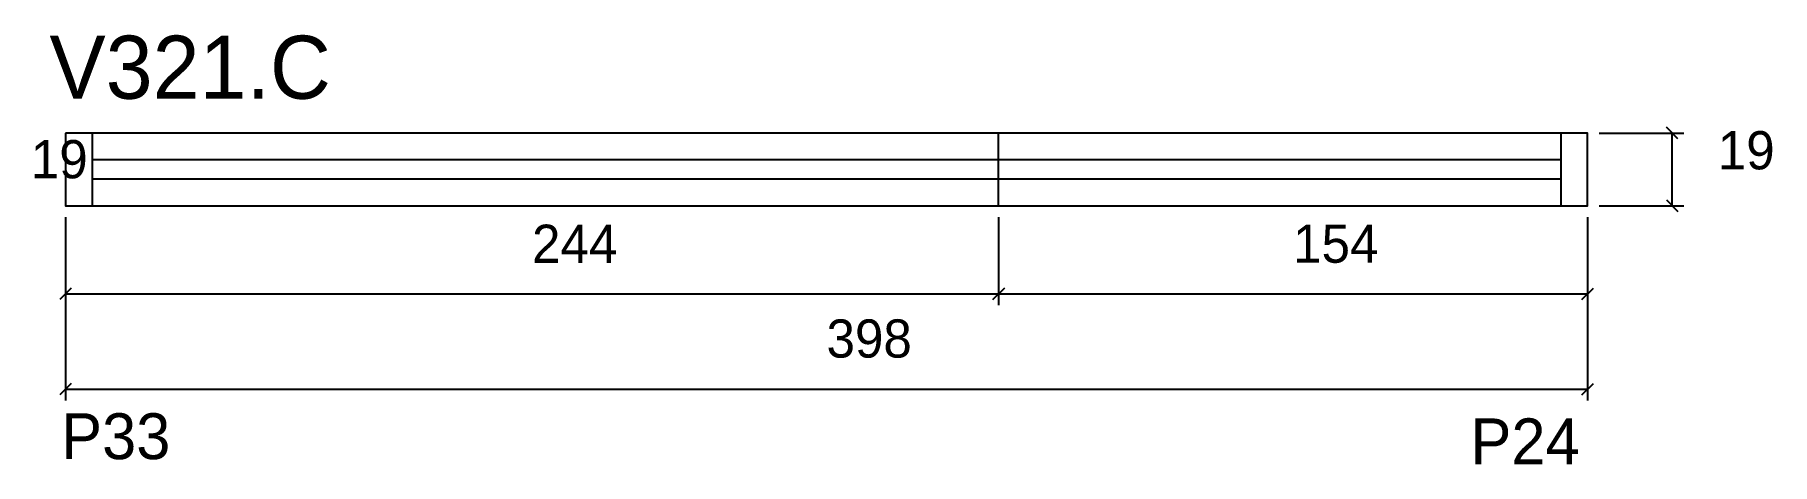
# Model space of a CAD drawing. Header units: metres. Extents: x 4309 to 4763, y 205 to 318.
import ezdxf

# ---------------------------------------------------------------- set-up
doc = ezdxf.new("R2010")
doc.units = ezdxf.units.M

msp = doc.modelspace()

# ---------------------------------------------------------------- linework, layer by layer
at = {"layer": 'COTA', "color": 4}
for p, q in [((4718.11, 292.06), (4740.23, 292.06)), ((4737.23, 273.06), (4737.23, 292.06)), ((4718.11, 273.06), (4740.23, 273.06)), ((4317.11, 270.06), (4317.11, 222.06)), ((4715.11, 270.06), (4715.11, 222.06)), ((4317.11, 225.06), (4715.11, 225.06))]:
    msp.add_line(p, q, dxfattribs=at)
at = {"layer": 'COTA'}
for p, q in [((4738.73, 290.56), (4735.73, 293.56)), ((4735.73, 274.56), (4738.73, 271.56)), ((4318.61, 226.56), (4315.61, 223.56)), ((4713.61, 223.56), (4716.61, 226.56))]:
    msp.add_line(p, q, dxfattribs=at)
at = {"layer": 'Painéis', "color": 200}
msp.add_line((4561.11, 273.06), (4561.11, 292.06), dxfattribs=at)
at = {"layer": 'Painéis', "color": 4}
for p, q in [((4317.11, 270.06), (4317.11, 247.02)), ((4561.11, 270.06), (4561.11, 247.02)), ((4561.11, 270.06), (4561.11, 247.02)), ((4715.11, 270.06), (4715.11, 247.02)), ((4317.11, 250.02), (4561.11, 250.02)), ((4561.11, 250.02), (4715.11, 250.02))]:
    msp.add_line(p, q, dxfattribs=at)
at = {"layer": 'Painéis'}
for p, q in [((4318.61, 251.52), (4315.61, 248.52)), ((4562.61, 251.52), (4559.61, 248.52)), ((4559.61, 248.52), (4562.61, 251.52)), ((4713.61, 248.52), (4716.61, 251.52))]:
    msp.add_line(p, q, dxfattribs=at)
at = {"layer": 'Painéis', "color": 200}
msp.add_lwpolyline([(4317.11, 292.06), (4317.11, 273.06), (4715.11, 273.06), (4715.11, 292.06), (4317.11, 292.06)], dxfattribs=at)
at = {"layer": 'SARR_2.2x7', "color": 40}
for p, q in [((4324.11, 292.06), (4324.11, 273.06)), ((4708.11, 292.06), (4708.11, 273.06)), ((4561.11, 285.06), (4324.11, 285.06)), ((4708.11, 285.06), (4561.11, 285.06)), ((4324.11, 280.06), (4561.11, 280.06)), ((4561.11, 280.06), (4708.11, 280.06))]:
    msp.add_line(p, q, dxfattribs=at)

# ---------------------------------------------------------------- texts
at = {"layer": '5', "color": 5}
for s, p in [('P33', (4316, 206.75)), ('P24', (4684.48, 205.41))]:
    msp.add_text(s, height=12, dxfattribs=at).set_placement(p)
at = {"layer": 'COTA', "color": 240}
for s, p in [('19', (4749.15, 282.56)), ('19', (4308.07, 280.22)), ('398', (4516.11, 233.31))]:
    msp.add_text(s, height=10, dxfattribs=at).set_placement(p)
at = {"layer": 'NOMENCLATURA', "color": 7}
msp.add_text('V321.C', height=16.5, dxfattribs=at).set_placement((4312.93, 301.03))
at = {"layer": 'Painéis', "color": 240}
for s, p in [('244', (4439.11, 258.09)), ('154', (4638.11, 258.13))]:
    msp.add_text(s, height=10, dxfattribs=at).set_placement(p)

doc.saveas('drawing.dxf')
